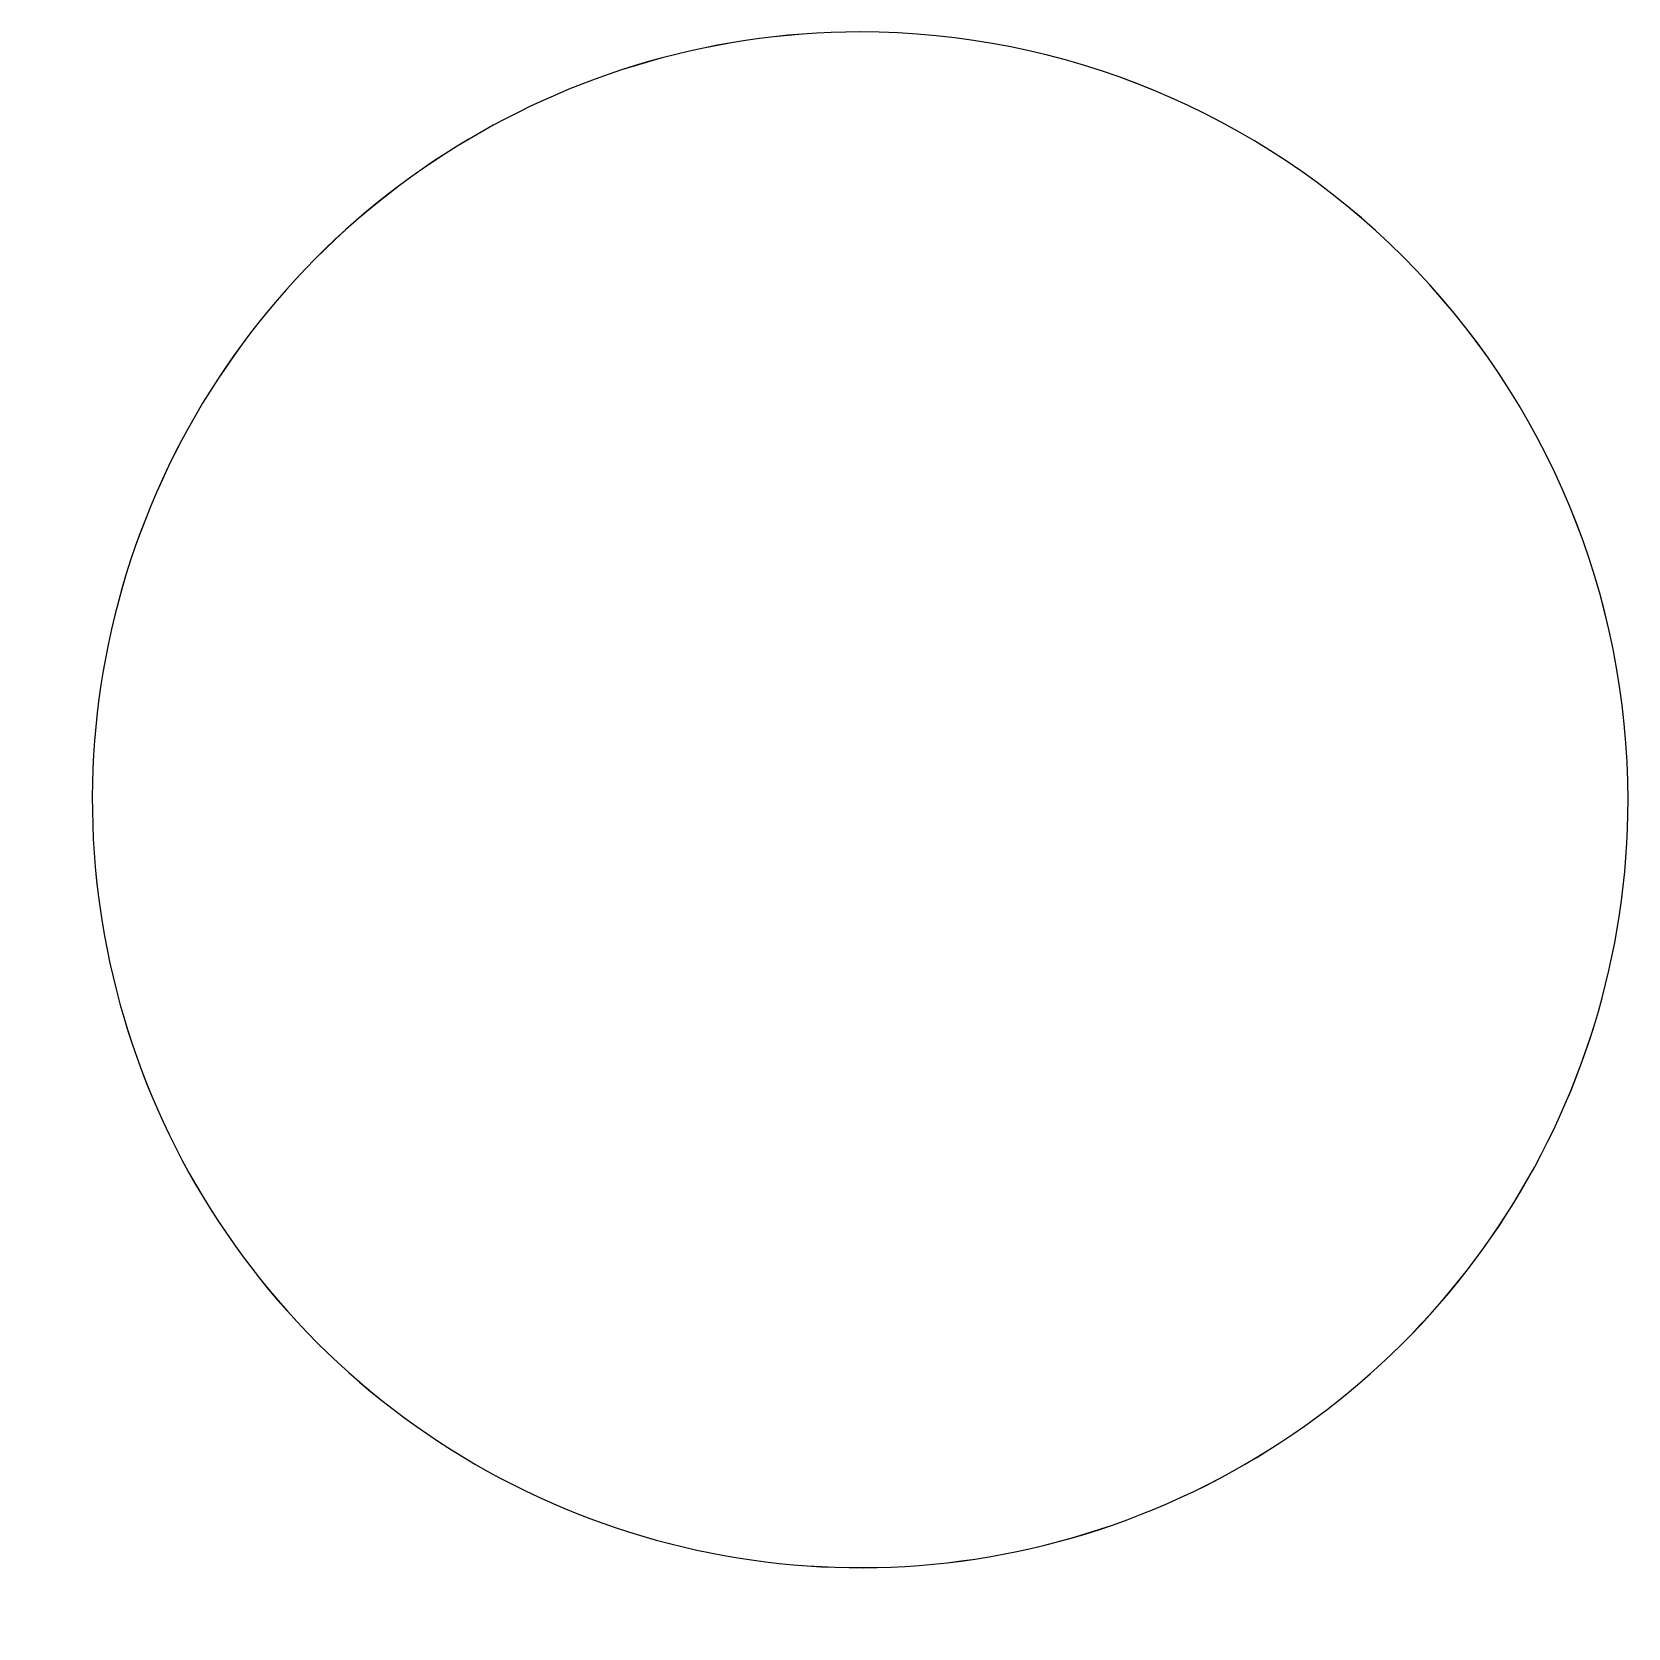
# Model space of a CAD drawing. Extents: x 0 to 225, y -482 to 38.
# Drawn here: x 193.67 to 224.89, y -482.32 to -451.11 of the extents above.
import ezdxf

# ---------------------------------------------------------------- set-up
doc = ezdxf.new("R2010")
doc.units = 0
doc.layers.add('Layer_1', color=7, linetype='CONTINUOUS')

msp = doc.modelspace()

# ---------------------------------------------------------------- linework, layer by layer
at = {"layer": 'Layer_1', "color": 7}
for points in [[(209.871235, -451.108594)], [(209.871579, -451.109803), (209.871579, -451.109803)]]:
    msp.add_lwpolyline(points, close=True, dxfattribs=at)
for points in [[(209.871235, -451.108594), (203.798091, -451.108594), (198.322948, -454.766968), (195.998856, -460.377821)], [(209.871579, -451.109803), (203.798435, -451.109803), (198.323292, -454.768177), (195.9992, -460.37903)], [(209.871579, -451.109803), (203.798435, -451.109803), (198.323292, -454.768177), (195.9992, -460.37903)], [(220.488694, -455.506489), (217.672769, -452.690564), (213.853554, -451.108594), (209.871235, -451.108594)], [(220.489038, -455.507699), (217.673112, -452.691774), (213.853898, -451.109803), (209.871579, -451.109803)], [(220.489038, -455.507699), (217.673112, -452.691774), (213.853898, -451.109803), (209.871579, -451.109803)], [(224.886589, -466.123948), (224.886589, -462.141629), (223.304619, -458.322415), (220.488694, -455.506489)], [(224.886933, -466.125158), (224.886933, -462.142838), (223.304963, -458.323624), (220.489038, -455.507699)], [(224.886933, -466.125158), (224.886933, -462.142838), (223.304963, -458.323624), (220.489038, -455.507699)], [(195.998856, -460.377821), (193.674765, -465.988674), (194.959415, -472.447046), (199.253776, -476.741407)], [(195.9992, -460.37903), (193.675109, -465.989884), (194.959759, -472.448255), (199.25412, -476.742617)], [(195.9992, -460.37903), (193.675109, -465.989884), (194.959759, -472.448255), (199.25412, -476.742617)], [(215.617362, -479.996327), (221.228216, -477.672235), (224.886589, -472.197092), (224.886589, -466.123948)], [(215.617706, -479.997536), (221.22856, -477.673445), (224.886933, -472.198302), (224.886933, -466.125158)], [(215.617706, -479.997536), (221.22856, -477.673445), (224.886933, -472.198302), (224.886933, -466.125158)], [(199.253776, -476.741407), (203.548137, -481.035768), (210.006509, -482.320418), (215.617362, -479.996327)], [(199.25412, -476.742617), (203.548481, -481.036978), (210.006853, -482.321628), (215.617706, -479.997536)], [(199.25412, -476.742617), (203.548481, -481.036978), (210.006853, -482.321628), (215.617706, -479.997536)]]:
    msp.add_open_spline(points, degree=3, dxfattribs=at)

doc.saveas('drawing.dxf')
